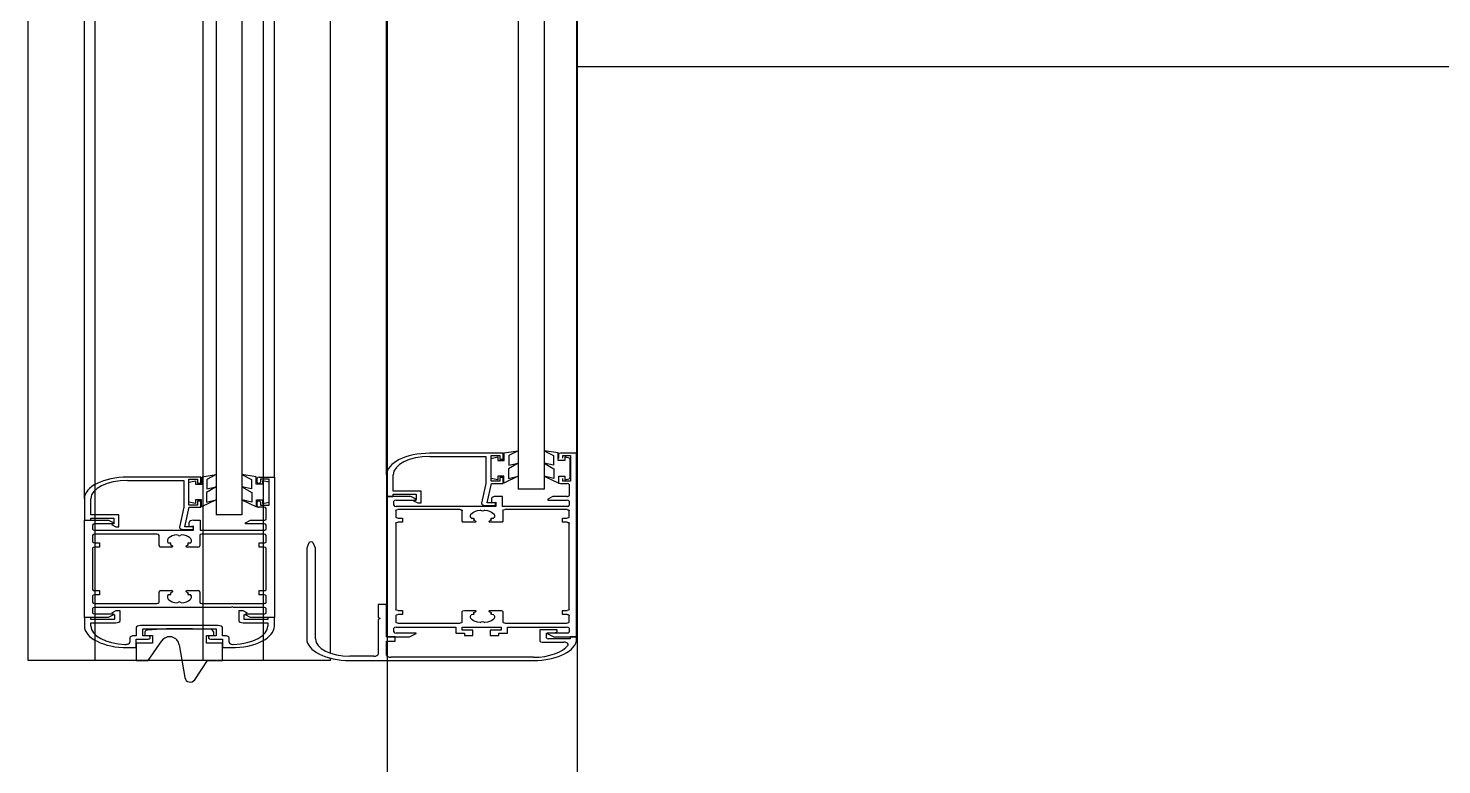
# Model space of a CAD drawing. Header units: millimetres. Extents: x 1478096 to 1808313, y 619971 to 762366.
# Drawn here: x 1638619 to 1639928, y 655552 to 656234 of the extents above; entities that cross this region are included whole.
import ezdxf

# ---------------------------------------------------------------- set-up
doc = ezdxf.new("R2010")
doc.units = ezdxf.units.MM
doc.header["$LTSCALE"] = 10
doc.layers.add('DC-ARQ-CARPINTERIAS', color=7, linetype='Continuous')

# ---------------------------------------------------------------- blocks, each defined once
blk = doc.blocks.new('PUERTAS AUT.2')
at = {"layer": 'DC-ARQ-CARPINTERIAS', "ltscale": 200}
for p, q in [((1532.8928, 719.3496), (1532.8928, 723.8995)), ((1533.0688, 719.3496), (1533.0688, 723.8995)), ((1533.247, 720.6924), (1533.2352, 720.6746)), ((1533.2613, 720.6601), (1533.2561, 720.6905)), ((1533.1032, 720.6746), (1532.9332, 720.6746)), ((1532.9332, 720.6716), (1533.0652, 720.6716)), ((1533.0692, 720.6696), (1533.0692, 720.6566)), ((1533.0772, 720.6366), (1533.0772, 720.6686)), ((1533.0812, 720.6706), (1533.1032, 720.6706)), ((1533.1212, 720.6746), (1533.4012, 720.6746)), ((1533.1212, 720.6746), (1533.1212, 720.6725)), ((1533.1832, 720.6746), (1533.1832, 719.433)), ((1533.2352, 720.6746), (1533.2212, 720.6746)), ((1533.2212, 720.6746), (1533.2212, 720.6586)), ((1533.2392, 720.6746), (1533.2392, 719.433)), ((1533.2902, 720.6746), (1533.2776, 720.6565)), ((1533.3012, 720.6746), (1533.2902, 720.6746)), ((1533.3012, 720.6586), (1533.3012, 720.6746)), ((1533.3392, 720.6746), (1533.3392, 719.433)), ((1533.4012, 720.6746), (1533.4012, 719.421)), ((1532.9252, 720.6576), (1532.9049, 720.6576)), ((1532.9272, 720.6462), (1532.9272, 720.6566)), ((1533.0692, 720.6566), (1533.0612, 720.6566)), ((1533.0612, 720.6566), (1533.0612, 720.6526)), ((1533.1212, 720.6679), (1533.1212, 719.421)), ((1533.2212, 720.6627), (1533.2132, 720.6627)), ((1533.2152, 720.6577), (1533.2152, 720.6537)), ((1533.2212, 720.6547), (1533.2212, 720.6627)), ((1533.2212, 720.6586), (1533.2362, 720.6586)), ((1533.2362, 720.6586), (1533.2362, 720.6514)), ((1533.2862, 720.6514), (1533.2862, 720.6586)), ((1533.2862, 720.6586), (1533.3012, 720.6586)), ((1533.3012, 720.6627), (1533.3012, 720.6547)), ((1533.3092, 720.6627), (1533.3012, 720.6627)), ((1533.3072, 720.6537), (1533.3072, 720.6577)), ((1532.8932, 720.6546), (1532.8932, 720.6526)), ((1532.9144, 720.6526), (1532.8932, 720.6526)), ((1532.8932, 720.6526), (1532.8992, 720.6526)), ((1532.8932, 720.6526), (1532.8932, 720.5318)), ((1532.8992, 720.6526), (1532.8992, 720.6546)), ((1532.8992, 720.6546), (1532.9192, 720.6546)), ((1532.9, 720.6448), (1532.9, 720.6482)), ((1532.902, 720.6492), (1532.9204, 720.6492)), ((1532.9572, 720.6438), (1532.902, 720.6438)), ((1532.9112, 720.6476), (1532.9112, 720.6462)), ((1532.9112, 720.6462), (1532.9272, 720.6462)), ((1532.9212, 720.6492), (1532.9129, 720.6486)), ((1532.9204, 720.6496), (1532.9144, 720.6526)), ((1532.9204, 720.6492), (1532.9204, 720.6496)), ((1532.9212, 720.6536), (1532.9212, 720.6492)), ((1532.9652, 720.6494), (1532.9572, 720.6494)), ((1532.9572, 720.6494), (1532.9572, 720.6438)), ((1532.9632, 720.6438), (1532.9632, 720.6464)), ((1532.9632, 720.6464), (1532.9732, 720.6464)), ((1532.9992, 720.6438), (1532.9632, 720.6438)), ((1532.9732, 720.6514), (1532.9652, 720.6514)), ((1532.9652, 720.6514), (1532.9652, 720.6494)), ((1532.9732, 720.6464), (1532.9732, 720.6514)), ((1532.9892, 720.6514), (1532.9892, 720.6464)), ((1532.9972, 720.6514), (1532.9892, 720.6514)), ((1532.9892, 720.6464), (1532.9992, 720.6464)), ((1532.9972, 720.6494), (1532.9972, 720.6514)), ((1533.0052, 720.6494), (1532.9972, 720.6494)), ((1532.9992, 720.6464), (1532.9992, 720.6438)), ((1533.0052, 720.6438), (1533.0052, 720.6494)), ((1533.0604, 720.6438), (1533.0052, 720.6438)), ((1533.048, 720.6526), (1533.042, 720.6496)), ((1533.042, 720.6496), (1533.042, 720.6492)), ((1533.042, 720.6492), (1533.0604, 720.6492)), ((1533.0692, 720.6526), (1533.048, 720.6526)), ((1533.0612, 720.6526), (1533.0692, 720.6526)), ((1533.0624, 720.6482), (1533.0624, 720.6448)), ((1533.0692, 720.6526), (1533.0692, 720.6226)), ((1533.0692, 720.5318), (1533.0692, 720.6526)), ((1533.1352, 720.6546), (1533.1352, 720.5706)), ((1533.1432, 720.5706), (1533.1432, 720.6546)), ((1533.1732, 720.6427), (1533.1732, 720.6347)), ((1533.1792, 720.6397), (1533.1792, 720.6427)), ((1533.2192, 720.6517), (1533.2212, 720.6517)), ((1533.2322, 720.6547), (1533.2212, 720.6547)), ((1533.2212, 720.6517), (1533.2212, 720.6442)), ((1533.2252, 720.6422), (1533.2972, 720.6422)), ((1533.2272, 720.6517), (1533.2322, 720.6517)), ((1533.2272, 720.6452), (1533.2272, 720.6517)), ((1533.2952, 720.6452), (1533.2272, 720.6452)), ((1533.2362, 720.6514), (1533.2292, 720.6514)), ((1533.2292, 720.6514), (1533.2292, 720.6494)), ((1533.2316, 720.6457), (1533.2492, 720.6452)), ((1533.2342, 720.6527), (1533.2342, 720.6537)), ((1533.2492, 720.6452), (1533.2732, 720.6454)), ((1533.2732, 720.6454), (1533.2908, 720.6464)), ((1533.2932, 720.6514), (1533.2862, 720.6514)), ((1533.2882, 720.6537), (1533.2882, 720.6527)), ((1533.3012, 720.6547), (1533.2902, 720.6547)), ((1533.2902, 720.6517), (1533.2952, 720.6517)), ((1533.2932, 720.6494), (1533.2932, 720.6514)), ((1533.2952, 720.6517), (1533.2952, 720.6452)), ((1533.3012, 720.6517), (1533.3032, 720.6517)), ((1533.3012, 720.6442), (1533.3012, 720.6517)), ((1533.3432, 720.6427), (1533.3432, 720.6397)), ((1533.3492, 720.6347), (1533.3492, 720.6427)), ((1532.9, 720.639), (1532.9, 720.633)), ((1532.9596, 720.64), (1532.902, 720.64)), ((1532.902, 720.632), (1532.9064, 720.632)), ((1532.9064, 720.632), (1532.9064, 720.6282)), ((1532.9616, 720.6292), (1532.9616, 720.639)), ((1532.9698, 720.6323), (1532.9717, 720.632)), ((1532.9726, 720.6313), (1532.972, 720.6303)), ((1532.9796, 720.6388), (1532.9781, 720.6395)), ((1532.9827, 720.6395), (1532.9813, 720.6388)), ((1532.9888, 720.6303), (1532.9883, 720.6313)), ((1532.9891, 720.632), (1532.991, 720.6323)), ((1532.9992, 720.639), (1532.9992, 720.6292)), ((1533.0588, 720.64), (1533.0012, 720.64)), ((1533.0544, 720.632), (1533.0588, 720.632)), ((1533.0544, 720.6282), (1533.0544, 720.632)), ((1533.0608, 720.633), (1533.0608, 720.639)), ((1533.0752, 720.6356), (1533.0772, 720.6366)), ((1533.0772, 720.6346), (1533.0752, 720.6356)), ((1533.0772, 720.6226), (1533.0772, 720.6346)), ((1533.1732, 720.6347), (1533.1952, 720.6347)), ((1533.1732, 720.6347), (1533.1792, 720.6347)), ((1533.1732, 720.5047), (1533.1732, 720.6347)), ((1533.2022, 720.6397), (1533.1792, 720.6397)), ((1533.1792, 720.6367), (1533.2012, 720.6367)), ((1533.1792, 720.6347), (1533.1792, 720.6367)), ((1533.1808, 720.6303), (1533.1808, 720.6265)), ((1533.2, 720.6313), (1533.1828, 720.6313)), ((1533.1952, 720.6347), (1533.2, 720.6323)), ((1533.2012, 720.6322), (1533.1982, 720.6307)), ((1533.1982, 720.6307), (1533.2022, 720.6287)), ((1533.2, 720.6323), (1533.2, 720.6313)), ((1533.2012, 720.6367), (1533.2012, 720.6322)), ((1533.2062, 720.6287), (1533.2062, 720.6377)), ((1533.3162, 720.6377), (1533.3162, 720.6287)), ((1533.3432, 720.6397), (1533.3202, 720.6397)), ((1533.3202, 720.6287), (1533.3242, 720.6307)), ((1533.3212, 720.6367), (1533.3432, 720.6367)), ((1533.3212, 720.6322), (1533.3212, 720.6367)), ((1533.3242, 720.6307), (1533.3212, 720.6322)), ((1533.3224, 720.6323), (1533.3272, 720.6347)), ((1533.3224, 720.6313), (1533.3224, 720.6323)), ((1533.3396, 720.6313), (1533.3224, 720.6313)), ((1533.3272, 720.6347), (1533.3492, 720.6347)), ((1533.3416, 720.6265), (1533.3416, 720.6303)), ((1533.3432, 720.6367), (1533.3432, 720.6347)), ((1533.3432, 720.6347), (1533.3492, 720.6347)), ((1533.3492, 720.6347), (1533.3492, 720.5447)), ((1532.9, 720.6272), (1532.9, 720.5476)), ((1532.9064, 720.6282), (1532.902, 720.6282)), ((1532.973, 720.6282), (1532.9636, 720.6282)), ((1532.9972, 720.6282), (1532.9878, 720.6282)), ((1533.0588, 720.6282), (1533.0544, 720.6282)), ((1533.0608, 720.5476), (1533.0608, 720.6272)), ((1533.0692, 720.6226), (1533.0772, 720.6226)), ((1533.1808, 720.6207), (1533.1808, 720.6147)), ((1533.1828, 720.6255), (1533.211, 720.6255)), ((1533.2404, 720.6217), (1533.1828, 720.6217)), ((1533.2022, 720.6287), (1533.2062, 720.6287)), ((1533.211, 720.6255), (1533.2122, 720.6249)), ((1533.2122, 720.6249), (1533.2134, 720.6255)), ((1533.2134, 720.6255), (1533.248, 720.6255)), ((1533.2424, 720.6109), (1533.2424, 720.6207)), ((1533.248, 720.6255), (1533.3396, 720.6255)), ((1533.2604, 720.6205), (1533.2589, 720.6212)), ((1533.2635, 720.6212), (1533.2621, 720.6205)), ((1533.28, 720.6207), (1533.28, 720.6109)), ((1533.3396, 720.6217), (1533.282, 720.6217)), ((1533.3162, 720.6287), (1533.3202, 720.6287)), ((1533.3416, 720.6147), (1533.3416, 720.6207)), ((1533.1808, 720.6089), (1533.1808, 720.5705)), ((1533.1828, 720.6137), (1533.1872, 720.6137)), ((1533.1872, 720.6099), (1533.1828, 720.6099)), ((1533.1872, 720.6137), (1533.1872, 720.6099)), ((1533.2538, 720.6099), (1533.2444, 720.6099)), ((1533.2506, 720.6139), (1533.2525, 720.6137)), ((1533.2534, 720.6129), (1533.2528, 720.612)), ((1533.278, 720.6099), (1533.2686, 720.6099)), ((1533.2696, 720.612), (1533.2691, 720.6129)), ((1533.2699, 720.6137), (1533.2718, 720.6139)), ((1533.3352, 720.6137), (1533.3396, 720.6137)), ((1533.3352, 720.6099), (1533.3352, 720.6137)), ((1533.3396, 720.6099), (1533.3352, 720.6099)), ((1533.3416, 720.5705), (1533.3416, 720.6089)), ((1533.1352, 720.5706), (1533.1372, 720.5655)), ((1533.1412, 720.5655), (1533.1432, 720.5706)), ((1533.1808, 720.5647), (1533.1808, 720.5587)), ((1533.1828, 720.5695), (1533.1872, 720.5695)), ((1533.1872, 720.5657), (1533.1828, 720.5657)), ((1533.1872, 720.5695), (1533.1872, 720.5657)), ((1533.2424, 720.5587), (1533.2424, 720.5685)), ((1533.2444, 720.5695), (1533.2538, 720.5695)), ((1533.2525, 720.5657), (1533.2506, 720.5655)), ((1533.2528, 720.5674), (1533.2534, 720.5664)), ((1533.2686, 720.5695), (1533.278, 720.5695)), ((1533.2691, 720.5664), (1533.2696, 720.5674)), ((1533.2718, 720.5655), (1533.2699, 720.5657)), ((1533.28, 720.5685), (1533.28, 720.5587)), ((1533.3352, 720.5695), (1533.3396, 720.5695)), ((1533.3352, 720.5657), (1533.3352, 720.5695)), ((1533.3396, 720.5657), (1533.3352, 720.5657)), ((1533.3416, 720.5587), (1533.3416, 720.5647)), ((1533.1808, 720.5529), (1533.1808, 720.5491)), ((1533.1828, 720.5577), (1533.2404, 720.5577)), ((1533.242, 720.5539), (1533.1828, 720.5539)), ((1533.242, 720.5447), (1533.242, 720.5539)), ((1533.248, 720.5539), (1533.248, 720.5501)), ((1533.3396, 720.5539), (1533.248, 720.5539)), ((1533.248, 720.5501), (1533.252, 720.5507)), ((1533.2482, 720.5522), (1533.2482, 720.5517)), ((1533.2572, 720.5532), (1533.2502, 720.5532)), ((1533.2502, 720.5507), (1533.2561, 720.5507)), ((1533.252, 720.5507), (1533.252, 720.5467)), ((1533.2561, 720.5507), (1533.2522, 720.5327)), ((1533.2572, 720.5327), (1533.2612, 720.551)), ((1533.2589, 720.5582), (1533.2604, 720.5589)), ((1533.2621, 720.5589), (1533.2635, 720.5582)), ((1533.282, 720.5577), (1533.3396, 720.5577)), ((1533.3202, 720.5507), (1533.3172, 720.5507)), ((1533.3172, 720.5507), (1533.3172, 720.5397)), ((1533.3242, 720.5487), (1533.3202, 720.5507)), ((1533.3416, 720.5491), (1533.3416, 720.5529)), ((1532.9, 720.5418), (1532.9, 720.5358)), ((1532.902, 720.5466), (1532.9064, 720.5466)), ((1532.9064, 720.5428), (1532.902, 720.5428)), ((1532.9064, 720.5466), (1532.9064, 720.5428)), ((1532.9616, 720.5358), (1532.9616, 720.5456)), ((1532.9636, 720.5466), (1532.973, 720.5466)), ((1532.9717, 720.5429), (1532.9698, 720.5426)), ((1532.972, 720.5446), (1532.9726, 720.5436)), ((1532.9878, 720.5466), (1532.9972, 720.5466)), ((1532.9883, 720.5436), (1532.9888, 720.5446)), ((1532.991, 720.5426), (1532.9891, 720.5429)), ((1532.9992, 720.5456), (1532.9992, 720.5358)), ((1533.0544, 720.5428), (1533.0544, 720.5466)), ((1533.0544, 720.5466), (1533.0588, 720.5466)), ((1533.0588, 720.5428), (1533.0544, 720.5428)), ((1533.0608, 720.5358), (1533.0608, 720.5418)), ((1533.1808, 720.5437), (1533.1808, 720.5337)), ((1533.1828, 720.5481), (1533.2, 720.5481)), ((1533.1952, 720.5447), (1533.1828, 720.5447)), ((1533.2, 720.5471), (1533.1952, 720.5447)), ((1533.2, 720.5481), (1533.2, 720.5471)), ((1533.2032, 720.5396), (1533.2272, 720.5396)), ((1533.2032, 719.7883), (1533.2032, 720.5396)), ((1533.2272, 719.7883), (1533.2272, 720.5396)), ((1533.248, 720.5447), (1533.242, 720.5447)), ((1533.3172, 720.5397), (1533.3432, 720.5397)), ((1533.322, 720.5477), (1533.3242, 720.5487)), ((1533.322, 720.5481), (1533.3396, 720.5481)), ((1533.322, 720.5471), (1533.322, 720.5481)), ((1533.322, 720.5427), (1533.322, 720.5477)), ((1533.3268, 720.5447), (1533.322, 720.5471)), ((1533.3432, 720.5427), (1533.322, 720.5427)), ((1533.3492, 720.5447), (1533.3268, 720.5447)), ((1533.3432, 720.5447), (1533.3432, 720.5427)), ((1533.3492, 720.5447), (1533.3432, 720.5447)), ((1533.3432, 720.5397), (1533.3432, 720.5247)), ((1533.3492, 720.5247), (1533.3492, 720.5447)), ((1532.8932, 720.5318), (1532.8932, 720.4826)), ((1532.9, 720.527), (1532.9, 720.5308)), ((1532.902, 720.5348), (1532.9596, 720.5348)), ((1532.902, 720.5318), (1532.962, 720.5318)), ((1532.92, 720.526), (1532.902, 720.526)), ((1532.9152, 720.5226), (1532.92, 720.525)), ((1532.92, 720.525), (1532.92, 720.526)), ((1532.962, 720.5318), (1532.962, 720.5226)), ((1532.968, 720.528), (1532.968, 720.5318)), ((1532.968, 720.5318), (1532.9812, 720.5318)), ((1532.972, 720.5286), (1532.968, 720.528)), ((1532.9682, 720.5301), (1532.9682, 720.5296)), ((1532.9772, 720.5311), (1532.9702, 720.5311)), ((1532.9702, 720.5286), (1532.9761, 720.5286)), ((1532.972, 720.5246), (1532.972, 720.5286)), ((1532.9761, 720.5286), (1532.9722, 720.5106)), ((1532.9772, 720.5106), (1532.9812, 720.5289)), ((1532.9781, 720.5354), (1532.9796, 720.5361)), ((1532.9812, 720.5318), (1533.0604, 720.5318)), ((1532.9813, 720.5361), (1532.9827, 720.5354)), ((1533.0012, 720.5348), (1533.0588, 720.5348)), ((1533.0372, 720.5286), (1533.0372, 720.5176)), ((1533.0402, 720.5286), (1533.0372, 720.5286)), ((1533.0442, 720.5266), (1533.0402, 720.5286)), ((1533.042, 720.5256), (1533.0442, 720.5266)), ((1533.0604, 720.526), (1533.042, 720.526)), ((1533.042, 720.526), (1533.042, 720.525)), ((1533.042, 720.5206), (1533.042, 720.5256)), ((1533.042, 720.525), (1533.0468, 720.5226)), ((1533.0624, 720.5308), (1533.0624, 720.527)), ((1533.0692, 720.5226), (1533.0692, 720.5318)), ((1533.178, 720.5307), (1533.178, 720.5067)), ((1533.186, 720.5307), (1533.178, 720.5307)), ((1533.1842, 720.5293), (1533.178, 720.5279)), ((1533.178, 720.5279), (1533.178, 720.5094)), ((1533.1828, 720.5327), (1533.1872, 720.5327)), ((1533.1842, 720.5259), (1533.1842, 720.5293)), ((1533.1898, 720.5259), (1533.1842, 720.5259)), ((1533.186, 720.5279), (1533.186, 720.5307)), ((1533.1892, 720.5317), (1533.1892, 720.5279)), ((1533.1898, 720.5324), (1533.1898, 720.5259)), ((1533.2032, 720.5259), (1533.1898, 720.5324)), ((1533.1942, 720.5279), (1533.2032, 720.5259)), ((1533.1942, 720.519), (1533.1942, 720.5279)), ((1533.2272, 720.5259), (1533.2406, 720.5324)), ((1533.2362, 720.5279), (1533.2272, 720.5259)), ((1533.2362, 720.519), (1533.2362, 720.5279)), ((1533.2406, 720.5324), (1533.2406, 720.5259)), ((1533.2406, 720.5259), (1533.2462, 720.5259)), ((1533.2412, 720.5327), (1533.2412, 720.5271)), ((1533.2522, 720.5327), (1533.2412, 720.5327)), ((1533.2412, 720.5271), (1533.2444, 720.5271)), ((1533.2444, 720.5307), (1533.2524, 720.5307)), ((1533.2444, 720.5271), (1533.2444, 720.5307)), ((1533.2462, 720.5293), (1533.2524, 720.5279)), ((1533.2462, 720.5259), (1533.2462, 720.5293)), ((1533.2524, 720.5307), (1533.2524, 720.5067)), ((1533.2524, 720.5279), (1533.2524, 720.5094)), ((1533.2572, 720.5077), (1533.2572, 720.5327)), ((1533.3492, 720.5247), (1533.3492, 719.8046)), ((1532.9, 720.5116), (1532.9, 720.5216)), ((1532.902, 720.5226), (1532.9132, 720.5226)), ((1532.9132, 720.5226), (1532.9152, 720.5226)), ((1532.9232, 720.516), (1532.9472, 720.516)), ((1532.9232, 719.5926), (1532.9232, 720.516)), ((1532.9472, 719.5926), (1532.9472, 720.516)), ((1532.962, 720.5226), (1532.968, 720.5226)), ((1533.0372, 720.5176), (1533.0632, 720.5176)), ((1533.0632, 720.5206), (1533.042, 720.5206)), ((1533.0468, 720.5226), (1533.0692, 720.5226)), ((1533.0692, 720.5226), (1533.0632, 720.5226)), ((1533.0632, 720.5226), (1533.0632, 720.5206)), ((1533.0632, 720.5176), (1533.0632, 720.5026)), ((1533.0692, 720.5026), (1533.0692, 720.5226)), ((1533.1842, 720.5112), (1533.1902, 720.5112)), ((1533.1842, 720.5094), (1533.1842, 720.5112)), ((1533.1902, 720.5112), (1533.1902, 720.5059)), ((1533.2032, 720.5138), (1533.1942, 720.519)), ((1533.1945, 720.5157), (1533.2032, 720.5138)), ((1533.1945, 720.5068), (1533.1945, 720.5157)), ((1533.2272, 720.5138), (1533.2362, 720.519)), ((1533.2359, 720.5157), (1533.2272, 720.5138)), ((1533.2359, 720.5068), (1533.2359, 720.5157)), ((1533.2402, 720.5112), (1533.2402, 720.5059)), ((1533.2462, 720.5112), (1533.2402, 720.5112)), ((1533.2462, 720.5094), (1533.2462, 720.5112)), ((1532.8988, 720.5086), (1532.906, 720.5086)), ((1532.8988, 720.4846), (1532.8988, 720.5086)), ((1532.9042, 720.5073), (1532.8993, 720.5059)), ((1532.8993, 720.5059), (1532.8993, 720.4874)), ((1532.908, 720.5106), (1532.902, 720.5106)), ((1532.9042, 720.5039), (1532.9042, 720.5073)), ((1532.9098, 720.5039), (1532.9042, 720.5039)), ((1532.906, 720.5086), (1532.906, 720.506)), ((1532.9232, 720.5038), (1532.9098, 720.5103)), ((1532.9098, 720.5103), (1532.9098, 720.5039)), ((1532.91, 720.506), (1532.91, 720.5096)), ((1532.9142, 720.5059), (1532.9232, 720.5038)), ((1532.9142, 720.4969), (1532.9142, 720.5059)), ((1532.9472, 720.5038), (1532.9606, 720.5103)), ((1532.9562, 720.5059), (1532.9472, 720.5038)), ((1532.9562, 720.4969), (1532.9562, 720.5059)), ((1532.9606, 720.5103), (1532.9606, 720.5039)), ((1532.9606, 720.5039), (1532.9662, 720.5039)), ((1532.9722, 720.5106), (1532.9612, 720.5106)), ((1532.9612, 720.5106), (1532.9612, 720.505)), ((1532.9612, 720.505), (1532.9644, 720.505)), ((1532.9644, 720.505), (1532.9644, 720.5086)), ((1532.9644, 720.5086), (1532.9724, 720.5086)), ((1532.9662, 720.5039), (1532.9662, 720.5073)), ((1532.9662, 720.5073), (1532.9724, 720.5059)), ((1532.9724, 720.5086), (1532.9724, 720.4846)), ((1532.9724, 720.5059), (1532.9724, 720.4874)), ((1532.9772, 720.4856), (1532.9772, 720.5106)), ((1533.0692, 720.5026), (1533.0692, 719.6075)), ((1533.1872, 720.5047), (1533.1732, 720.5047)), ((1533.1732, 720.5047), (1533.1732, 719.6816)), ((1533.178, 720.5094), (1533.1842, 720.5081)), ((1533.178, 720.5067), (1533.186, 720.5067)), ((1533.1842, 720.5081), (1533.1842, 720.5094)), ((1533.186, 720.5067), (1533.186, 720.5095)), ((1533.1892, 720.5095), (1533.1892, 720.5057)), ((1533.1902, 720.506), (1533.1902, 720.5044)), ((1533.1902, 720.5059), (1533.1902, 720.506)), ((1533.1902, 720.5044), (1533.2032, 720.5024)), ((1533.2032, 720.5024), (1533.1945, 720.5068)), ((1533.2272, 720.5024), (1533.2359, 720.5068)), ((1533.2402, 720.5044), (1533.2272, 720.5024)), ((1533.2402, 720.506), (1533.2402, 720.5044)), ((1533.2402, 720.5059), (1533.2402, 720.506)), ((1533.2412, 720.5103), (1533.2412, 720.5047)), ((1533.2444, 720.5103), (1533.2412, 720.5103)), ((1533.2412, 720.5047), (1533.3092, 720.5047)), ((1533.2444, 720.5067), (1533.2444, 720.5103)), ((1533.2524, 720.5067), (1533.2444, 720.5067)), ((1533.2462, 720.5081), (1533.2462, 720.5094)), ((1533.2524, 720.5094), (1533.2462, 720.5081)), ((1533.3092, 720.5077), (1533.2572, 720.5077)), ((1532.8993, 720.4874), (1532.9042, 720.486)), ((1532.9042, 720.4874), (1532.9042, 720.4892)), ((1532.9042, 720.4892), (1532.9102, 720.4892)), ((1532.9042, 720.486), (1532.9042, 720.4874)), ((1532.906, 720.4872), (1532.906, 720.4846)), ((1532.91, 720.4836), (1532.91, 720.4872)), ((1532.9102, 720.4892), (1532.9102, 720.4838)), ((1532.9232, 720.4917), (1532.9142, 720.4969)), ((1532.9145, 720.4847), (1532.9145, 720.4937)), ((1532.9145, 720.4937), (1532.9232, 720.4917)), ((1532.9472, 720.4917), (1532.9562, 720.4969)), ((1532.9559, 720.4937), (1532.9472, 720.4917)), ((1532.9559, 720.4847), (1532.9559, 720.4937)), ((1532.9662, 720.4892), (1532.9602, 720.4892)), ((1532.9602, 720.4892), (1532.9602, 720.4838)), ((1532.9644, 720.4882), (1532.9612, 720.4882)), ((1532.9612, 720.4882), (1532.9612, 720.4826)), ((1532.9644, 720.4846), (1532.9644, 720.4882)), ((1532.9662, 720.4874), (1532.9662, 720.4892)), ((1532.9724, 720.4874), (1532.9662, 720.486)), ((1532.9662, 720.486), (1532.9662, 720.4874)), ((1533.0292, 720.4856), (1532.9772, 720.4856)), ((1532.8932, 720.4826), (1532.908, 720.4826)), ((1532.8932, 719.6275), (1532.8932, 720.4826)), ((1532.906, 720.4846), (1532.8988, 720.4846)), ((1532.9102, 720.4838), (1532.9102, 720.4839)), ((1532.9102, 720.4839), (1532.9102, 720.4823)), ((1532.9102, 720.4823), (1532.9232, 720.4803)), ((1532.9232, 720.4803), (1532.9145, 720.4847)), ((1532.9472, 720.4803), (1532.9559, 720.4847)), ((1532.9602, 720.4823), (1532.9472, 720.4803)), ((1532.9602, 720.4838), (1532.9602, 720.4839)), ((1532.9602, 720.4839), (1532.9602, 720.4823)), ((1532.9612, 720.4826), (1533.0292, 720.4826)), ((1532.9724, 720.4846), (1532.9644, 720.4846)), ((1531.018, 720.1245, 0), (1532.8932, 720.1245))]:
    blk.add_line(p, q, dxfattribs=at)
for centre, radius, start, end in [((1533.2512, 720.6896), 0.005, 9.7198, 146.3306), ((1533.2702, 720.6616), 0.009, 189.7198, 325.1904), ((1533.2335, 720.6496), 0.00426, 181.5495, 243.4963), ((1533.2909, 720.6488), 0.00238, 268.3195, 16.1441)]:
    blk.add_arc(centre, radius, start, end, dxfattribs=at)
for centre, major_axis, start_param, end_param in [((1532.9332, 720.6546, 0), (0.04, 0), 1.570796, 3.141593), ((1532.9332, 720.6546, 0), (0.034, 0), 1.570796, 2.801756), ((1533.0652, 720.6696, 0), (0.004, 0), 0, 1.570796), ((1533.0812, 720.6686, 0), (0.004, 0), 1.570796, 3.141593), ((1533.1032, 720.6546, 0), (0.04, 0), 0, 1.570796), ((1533.1032, 720.6546, 0), (0.032, 0), 0, 1.570796), ((1532.9049, 720.6596, 0), (0.004, 0), 2.801756, 4.712389), ((1532.9252, 720.6566, 0), (0.002, 0), 0, 1.570796), ((1533.2132, 720.6427, 0), (0.04, 0), 1.570796, 3.141593), ((1533.2132, 720.6427, 0), (0.034, 0), 1.637512, 3.141593), ((1533.2112, 720.6577, 0), (0.004, 0), 0, 1.637512), ((1533.3112, 720.6577, 0), (0.004, 0), 1.50408, 3.141593), ((1533.3092, 720.6427, 0), (0.04, 0), 0, 1.570796), ((1533.3092, 720.6427, 0), (0.034, 0), 0, 1.50408), ((1532.902, 720.6482, 0), (0.002, 0), 1.570796, 3.141593), ((1532.902, 720.6448, 0), (0.002, 0), 3.141593, 4.712389), ((1532.9132, 720.6476, 0), (0.002, 0), 1.717047, 3.141593), ((1532.9192, 720.6536, 0), (0.002, 0), 0, 1.570796), ((1533.0604, 720.6482, 0), (0.002, 0), 0, 1.570796), ((1533.0604, 720.6448, 0), (0.002, 0), -1.570796, 0), ((1533.2192, 720.6537, 0), (0.004, 0), 3.141593, 4.712389), ((1533.2252, 720.6442, 0), (0.004, 0), 3.141593, 4.712389), ((1533.2322, 720.6537, 0), (0.002, 0), 0, 1.570796), ((1533.2322, 720.6527, 0), (0.002, 0), -1.570796, 0), ((1533.2902, 720.6537, 0), (0.002, 0), 1.570796, 3.141593), ((1533.2902, 720.6527, 0), (0.002, 0), 3.141593, 4.712389), ((1533.2972, 720.6442, 0), (0.004, 0), -1.570796, 0), ((1533.3032, 720.6537, 0), (0.004, 0), -1.570796, 0), ((1533.1828, 720.6303, 0), (0.002, 0), 1.570796, 3.141593), ((1533.2022, 720.6377, 0), (0.004, 0), 0, 1.570796), ((1533.3202, 720.6377, 0), (0.004, 0), 1.570796, 3.141593), ((1533.3396, 720.6303, 0), (0.002, 0), 0, 1.570796), ((1533.1828, 720.6265, 0), (0.002, 0), 3.141593, 4.712389), ((1533.1828, 720.6207, 0), (0.002, 0), 1.570796, 3.141593), ((1533.2404, 720.6207, 0), (0.002, 0), 0, 1.570796), ((1533.2612, 720.6157, 0), (0.0112, 0), 1.774481, 3.461507), ((1533.2612, 720.6209, 0), (0.0012, 0), 3.926991, 5.497787), ((1533.2612, 720.6157, 0), (0.0112, 0), -0.319914, 1.367112), ((1533.282, 720.6207, 0), (0.002, 0), 1.570796, 3.141593), ((1533.3396, 720.6265, 0), (0.002, 0), -1.570796, 0), ((1533.3396, 720.6207, 0), (0.002, 0), 0, 1.570796), ((1533.1828, 720.6147, 0), (0.002, 0), 3.141593, 4.712389), ((1533.1828, 720.6089, 0), (0.002, 0), 1.570796, 3.141593), ((1533.2444, 720.6109, 0), (0.002, 0), 3.141593, 4.712389), ((1533.2522, 720.6131, 0), (0.0012, 0), -0.261799, 1.308997), ((1533.2612, 720.6157, 0), (0.0112, 0), 3.868876, 4.084616), ((1533.2538, 720.6106, 0), (0.0014, 0), -1.570796, 0.943023), ((1533.2686, 720.6106, 0), (0.0014, 0), 2.19857, 4.712389), ((1533.2612, 720.6157, 0), (0.0112, 0), -0.943023, -0.727284), ((1533.2702, 720.6131, 0), (0.0012, 0), 1.832596, 3.403392), ((1533.278, 720.6109, 0), (0.002, 0), -1.570796, 0), ((1533.3396, 720.6147, 0), (0.002, 0), -1.570796, 0), ((1533.3396, 720.6089, 0), (0.002, 0), 0, 1.570796), ((1533.1392, 720.5656, 0), (0.002, 0), 3.33532, 6.089458), ((1533.1828, 720.5705, 0), (0.002, 0), 3.141593, 4.712389), ((1533.1828, 720.5647, 0), (0.002, 0), 1.570796, 3.141593), ((1533.2444, 720.5685, 0), (0.002, 0), 1.570796, 3.141593), ((1533.2612, 720.5637, 0), (0.0112, 0), 2.821679, 4.508704), ((1533.2522, 720.5663, 0), (0.0012, 0), -1.308997, 0.261799), ((1533.2612, 720.5637, 0), (0.0112, 0), 2.19857, 2.414309), ((1533.2538, 720.5688, 0), (0.0014, 0), -0.943023, 1.570796), ((1533.2612, 720.5637, 0), (0.0112, 0), -1.367112, 0.319914), ((1533.2686, 720.5688, 0), (0.0014, 0), 1.570796, 4.084616), ((1533.2612, 720.5637, 0), (0.0112, 0), 0.727284, 0.943023), ((1533.2702, 720.5663, 0), (0.0012, 0), 2.879793, 4.45059), ((1533.278, 720.5685, 0), (0.002, 0), 0, 1.570796), ((1533.3396, 720.5705, 0), (0.002, 0), -1.570796, 0), ((1533.3396, 720.5647, 0), (0.002, 0), 0, 1.570796), ((1533.1828, 720.5587, 0), (0.002, 0), 3.141593, 4.712389), ((1533.1828, 720.5529, 0), (0.002, 0), 1.570796, 3.141593), ((1533.2404, 720.5587, 0), (0.002, 0), -1.570796, 0), ((1533.2502, 720.5522, 0), (0.002, 0), 1.570796, 3.141593), ((1533.2502, 720.5517, 0), (0.002, 0), 3.141593, 4.712389), ((1533.2572, 720.5512, 0), (0.004, 0), -0.10832, 1.570796), ((1533.2612, 720.5585, 0), (0.0012, 0), 0.785398, 2.356194), ((1533.282, 720.5587, 0), (0.002, 0), 3.141593, 4.712389), ((1533.3396, 720.5587, 0), (0.002, 0), -1.570796, 0), ((1533.3396, 720.5529, 0), (0.002, 0), 0, 1.570796), ((1533.1828, 720.5491, 0), (0.002, 0), 3.141593, 4.712389), ((1533.1828, 720.5437, 0), (0.002, 0), 1.570796, 3.141593), ((1533.248, 720.5467, 0), (0.004, 0), -1.570796, 0), ((1533.3396, 720.5491, 0), (0.002, 0), -1.570796, 0), ((1532.902, 720.5308, 0), (0.002, 0), 1.570796, 3.141593), ((1532.902, 720.527, 0), (0.002, 0), 3.141593, 4.712389), ((1532.968, 720.5246, 0), (0.004, 0), -1.570796, 0), ((1532.9702, 720.5301, 0), (0.002, 0), 1.570796, 3.141593), ((1532.9702, 720.5296, 0), (0.002, 0), 3.141593, 4.712389), ((1532.9772, 720.5291, 0), (0.004, 0), -0.10832, 1.570796), ((1533.0604, 720.5308, 0), (0.002, 0), 0, 1.570796), ((1533.0604, 720.527, 0), (0.002, 0), -1.570796, 0), ((1533.1828, 720.5337, 0), (0.002, 0), 3.141593, 4.712389), ((1533.1876, 720.5279, 0), (0.0016, 0), 3.141593, 6.283185), ((1533.1872, 720.5317, 0), (0.002, 0), 0, 1.570796), ((1533.3092, 720.5247, 0), (0.034, 0), 4.712389, 6.283185), ((1533.3092, 720.5247, 0), (0.04, 0), 4.712389, 6.283185), ((1532.902, 720.5216, 0), (0.002, 0), 1.570796, 3.141593), ((1532.902, 720.5116, 0), (0.002, 0), 3.141593, 4.712389), ((1532.908, 720.5096, 0), (0.002, 0), 0, 1.570796), ((1533.0292, 720.5026, 0), (0.04, 0), 4.712389, 6.283185), ((1533.0292, 720.5026, 0), (0.034, 0), 4.712389, 6.283185), ((1533.1876, 720.5095, 0), (-0.0016, 0), 3.141593, 6.283185), ((1533.1872, 720.5057, 0), (0.002, 0), -1.570796, 0), ((1532.908, 720.4836, 0), (0.002, 0), -1.570796, 0)]:
    blk.add_ellipse(centre, major_axis=major_axis, ratio=0.5, start_param=start_param, end_param=end_param, dxfattribs=at)
at = {"layer": 'DC-ARQ-CARPINTERIAS', "ltscale": 200, "extrusion": (0, 0, -1)}
for centre, major_axis, start_param, end_param in [((1532.902, 720.639, 0), (0.002, 0), 3.141593, 4.712389), ((1532.902, 720.633, 0), (0.002, 0), 1.570796, 3.141593), ((1532.9596, 720.639, 0), (0.002, 0), -1.570796, 0), ((1532.9636, 720.6292, 0), (0.002, 0), 1.570796, 3.141593), ((1532.9804, 720.634, 0), (0.0112, 0), 2.821679, 4.508704), ((1532.9714, 720.6314, 0), (0.0012, 0), -1.308997, 0.261799), ((1532.9804, 720.634, 0), (0.0112, 0), 2.19857, 2.414309), ((1532.973, 720.6289, 0), (0.0014, 0), -0.943023, 1.570796), ((1532.9804, 720.6392, 0), (0.0012, 0), 0.785398, 2.356194), ((1532.9804, 720.634, 0), (0.0112, 0), -1.367112, 0.319914), ((1532.9878, 720.6289, 0), (0.0014, 0), 1.570796, 4.084616), ((1532.9804, 720.634, 0), (0.0112, 0), 0.727284, 0.943023), ((1532.9894, 720.6314, 0), (0.0012, 0), 2.879793, 4.45059), ((1532.9972, 720.6292, 0), (0.002, 0), 0, 1.570796), ((1533.0012, 720.639, 0), (0.002, 0), 3.141593, 4.712389), ((1533.0588, 720.639, 0), (0.002, 0), -1.570796, 0), ((1533.0588, 720.633, 0), (0.002, 0), 0, 1.570796), ((1532.902, 720.6272, 0), (0.002, 0), 3.141593, 4.712389), ((1533.0588, 720.6272, 0), (0.002, 0), -1.570796, 0), ((1532.902, 720.5476, 0), (0.002, 0), 1.570796, 3.141593), ((1532.902, 720.5418, 0), (0.002, 0), 3.141593, 4.712389), ((1532.9636, 720.5456, 0), (0.002, 0), 3.141593, 4.712389), ((1532.9804, 720.5408, 0), (0.0112, 0), 1.774481, 3.461507), ((1532.9714, 720.5434, 0), (0.0012, 0), -0.261799, 1.308997), ((1532.9804, 720.5408, 0), (0.0112, 0), 3.868876, 4.084616), ((1532.973, 720.5459, 0), (0.0014, 0), -1.570796, 0.943023), ((1532.9804, 720.5408, 0), (0.0112, 0), -0.319914, 1.367112), ((1532.9878, 720.5459, 0), (0.0014, 0), 2.19857, 4.712389), ((1532.9804, 720.5408, 0), (0.0112, 0), -0.943023, -0.727284), ((1532.9894, 720.5434, 0), (0.0012, 0), 1.832596, 3.403392), ((1532.9972, 720.5456, 0), (0.002, 0), 4.712389, 6.283185), ((1533.0588, 720.5476, 0), (0.002, 0), 0, 1.570796), ((1533.0588, 720.5418, 0), (0.002, 0), -1.570796, 0), ((1532.902, 720.5358, 0), (0.002, 0), 1.570796, 3.141593), ((1532.9596, 720.5358, 0), (0.002, 0), 0, 1.570796), ((1532.9804, 720.5356, 0), (0.0012, 0), 3.926991, 5.497787), ((1533.0012, 720.5358, 0), (0.002, 0), 1.570796, 3.141593), ((1533.0588, 720.5358, 0), (0.002, 0), 0, 1.570796)]:
    blk.add_ellipse(centre, major_axis=major_axis, ratio=0.5, start_param=start_param, end_param=end_param, dxfattribs=at)

msp = doc.modelspace()

# ---------------------------------------------------------------- block references
at = {"layer": 'DC-ARQ-CARPINTERIAS', "xscale": 1000, "yscale": 1000, "zscale": 1000, "rotation": 180}
msp.add_blockref('PUERTAS AUT.2', (3172020.149, 1376323.114), dxfattribs=at)

doc.saveas('drawing.dxf')
